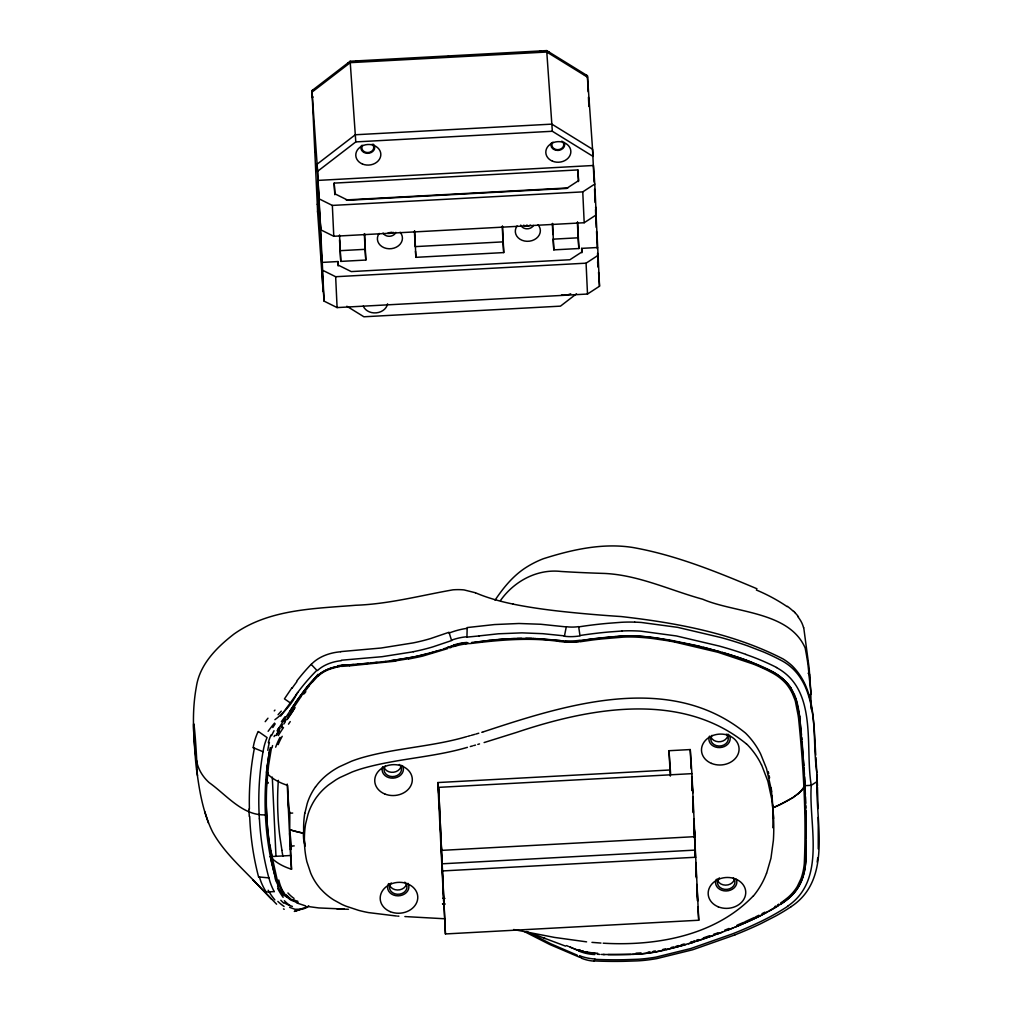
<?xml version="1.0" encoding="UTF-8"?>
<svg xmlns="http://www.w3.org/2000/svg" width="1012" height="1012" viewBox="0 0 1012 1012"><rect width="100%" height="100%" fill="white"/><g stroke="black" fill="none" stroke-linecap="round" stroke-linejoin="round"><path stroke-width="1.5" d="M806.222 840.858C806.109 855.583 806.804 871.142 799.733 884.577A54.104 44.427 -4 0 1 794.989 891.812A56.95 46.767 -4 0 1 785.249 901.034L780.935 904.058M811.131 709.058L810.764 691.006L807.981 664.618A479.055 393.377 -4 0 0 805.147 647.933C789.107 611.197 735.016 613.095 702.695 599.23C670.083 590.3 638.661 575.006 604.417 573.437A178.757 19.051 0.3 0 1 560.977 571.464C537.157 568.719 514.083 581.23 500.535 600.458M445.432 933.949L438.613 787.361L691.93 773.649L694.864 836.658L441.548 850.371L441.042 843.224L445.432 933.949L698.748 920.237L694.7 836.873M818.253 848.916L818.227 817.354M806.071 855.115L805.881 810.498M806.071 855.266L806.02 857.063A118.733 97.506 -4 0 1 804.059 873.04L803.705 874.153A75.634 62.111 -4 0 1 802.706 877.53A57.254 47.007 -4 0 1 795.04 891.838A58.519 48.045 -4 0 1 784.717 901.426A89.233 73.281 -4 0 1 782.036 903.324L781.479 903.691M268.231 772.662L266.472 772.751A56.406 32.182 -2.7 0 0 283.259 783.832L287.623 785.464L288.787 809.701A5.629 3.896 50.1 0 1 289.824 813.193L289.723 829.473M266.7 770.562C263.601 799.948 264.98 829.815 270.799 858.783M267.143 772.839L266.586 780.556A427.102 350.734 -3.9 0 0 266.169 804.489L266.864 818.809A425.483 349.38 -4.9 0 0 269.42 842.907M805.425 854.697L805.248 856.645M266.548 772.055L267.282 765.603M266.751 770.119L269.053 753.712M267.332 765.148L267.56 763.465M817.177 862.06L817.747 857.822M267.699 762.453L268.079 759.746M268.218 758.848L268.648 756.141M268.711 755.686L270.242 747.602M269.103 753.434L269.255 752.536M269.331 752.08L269.673 750.271M304.827 813.332L307.205 803.541A77.734 63.832 -4 0 1 315.491 786.868M271.469 747.805L268.522 765.692L266.826 784.123A427.102 350.734 -3.9 0 0 266.422 808.057L267.117 822.376A425.483 349.38 -4.9 0 0 269.862 847.752M766.577 873.331L770.954 858.252L773.37 840.428A286.56 235.315 -4 0 0 773.547 818.556L772.839 807.816L779.354 804.907M274.062 736.622L274.644 735.408M802.136 742.036L805.008 785.666L801.453 790.739L796.115 795.369M275.884 735.635L277.288 732.954M278.098 731.499L280.21 727.97M277.073 730.892L277.604 729.994M277.63 729.918L294.201 704.592M277.807 729.614L278.73 728.096M272.785 727.527L275.163 723.884M290.899 709.703L292 707.97M290.836 711.853L300.741 697.04M281.134 726.489L282.335 724.63M292.544 707.11L297.085 700.393M297.87 692.461L280.729 716.079M288.61 715.269L288.015 716.142M285.106 720.443L285.675 719.608M294.505 704.162L295.643 702.505M295.934 702.062L296.503 701.227M296.782 700.861L299.995 696.281M297.351 700.038L307.547 686.364L317.755 674.953M291.899 687.844L284.448 698.862L290.393 702.961M315.542 786.881L318.173 783.49A68.525 56.267 -4 0 1 327.686 774.294L331.329 771.612A78.809 64.705 -4 0 1 339.21 766.818L351.506 761.226A122.503 100.593 -4 0 1 361.082 757.963C395.641 747.868 432.124 746.818 466.671 736.622M300.387 695.737L301.171 694.662M495.07 600.129C503.571 587.453 513.489 575.309 526.569 567.137A89.575 73.547 -4 0 1 543.178 558.788C571.869 549.642 602.81 542.672 633.006 547.517C676.054 555.183 716.863 571.856 756.976 588.769M301.563 694.131L302.348 693.056M302.993 693.941L303.954 692.651M302.752 692.524L304.738 689.918M265.195 721.682L267.965 718.191M305.586 690.475L309.217 685.896M305.131 689.4L305.535 688.881A125.045 60.568 -70 0 1 309.065 684.529L316.541 676.218M753.345 895.86C715.421 935.695 656.295 946.309 603.215 943.197M319.197 209.75L317.553 210.977L323.195 291.646L317.604 171.306L311.962 90.637L350.152 61.239L546.695 50.6L587.415 75.736L593.057 156.405L552.337 131.269L355.794 141.908L317.604 171.306M808.917 696.42L810.979 694.042L809.17 668.35L803.73 627.63M312.151 682.404L317.743 676.269M317.249 204.399L319.235 202.16M274.252 710.892L274.96 710.108M792.522 797.836L799.847 792.333L804.325 786.944L805.008 785.628L804.553 776.799M801.238 790.954L798.278 793.661M312.063 92.067L350.241 62.655L546.796 52.029L587.517 77.165M576.473 293.822L560.471 306.143L363.915 316.781L346.838 306.244M783.794 900.769L787.842 897.568A54.914 45.085 -4 0 0 791.08 894.507L791.536 894.039A51.511 42.289 -4 0 0 794.774 890.218A52.599 43.2 -4 0 0 797.329 886.423L800.985 878.732A72.421 59.468 -4 0 0 802.617 873.381L802.959 872.028A102.604 84.249 -4 0 0 804.287 863.793C806.488 814.875 803.389 765.78 798.443 717.103M783.149 901.224L782.542 901.654A108.676 89.233 -4 0 1 780.606 902.97M794.078 796.798L795.103 796.09M787.576 906.221C826.994 879.668 808.348 824.008 811.27 785.325C804.692 747.324 818.341 689.982 776.482 667.591M791.22 906.6C833.433 878.694 814.635 819.884 817.089 778.683L817.165 779.708M780.884 904.083L762.175 914.81A288.863 237.2 -4 0 1 750.664 920.376L734.94 927.22M319.324 198.959L332.341 205.423L582.76 191.875L594.778 184.057L593.475 165.487L318.021 180.402L320.753 229.813L333.783 236.277L584.19 222.729L596.207 214.911L594.778 184.057M320.753 229.813L320.209 221.97L322.638 270.267L335.655 276.719L586.074 263.171L598.092 255.353L595.663 207.068L596.207 214.911M322.777 282.563L324.068 301.121L337.097 307.585L587.504 294.037L599.521 286.219L598.092 255.353M791.979 798.164L793.041 797.494M778.785 904.146L777.57 904.918M778.139 905.841L777.001 906.55M792.522 797.81L779.354 804.945M774.876 906.575L775.787 906.031M790.916 798.822L784.009 802.642A151.585 86.488 -2.7 0 1 772.826 807.829A291.646 239.49 -4 0 1 772.788 827.727M767.792 911.85L764.06 913.836M761.973 913.709L764.958 912.154M762.352 914.721L758.722 916.543A331.291 272.038 -4 0 1 737.647 926.069L727.501 930.205M758.962 915.24L755.534 916.91M754.345 917.467L744.781 921.869M743.58 922.4L737.027 925.208M732.954 928.029L716.863 934.24M724.718 930.154L728.994 928.472M734.876 934.924L692.625 949.787L656.914 958.579A167.22 137.316 -4 0 1 653.398 959.161L650.425 959.604A120.188 98.695 -4 0 1 637.307 960.881L623.847 961.311A368.33 302.461 -4 0 1 594.221 960.919L595.005 959.338A362.068 297.313 -4 0 0 624.126 959.73L637.37 959.287A113.913 93.534 -4 0 0 649.793 958.073L652.651 957.668A160.339 131.661 -4 0 0 656.016 957.112L690.854 948.522L732.536 933.861A365.661 300.273 -4 0 0 758.254 922.716A225.638 185.285 -4 0 0 787.69 906.347M308.534 906.221A163.957 79.012 -69.5 0 1 307.838 906.499L294.315 911.42L302.183 909.042M722.378 932.178L692.259 942.64L665.909 949.851M716.762 933.153L717.887 932.735M713.637 934.291L715.648 933.557M714.826 934.974L711.778 936.075M710.766 936.442L708.716 937.163M450.694 646.44L452.781 645.719M709.602 935.733L703.327 937.922M450.909 646.339L452.377 645.82A29.677 14.889 -25.5 0 1 453.376 645.428L453.616 645.416M450.277 646.592L448.189 647.275M451.478 647.275L449.733 647.882M707.704 937.517L703.606 938.921M447.203 647.617L448.594 647.161M447.759 647.452L444.407 648.591M447.81 648.54L422.674 656.092A214.987 176.455 -4 0 1 414.629 657.813L408.557 659.027M702.581 939.275L696.408 941.312M444.23 648.629L443.142 649.021M441.245 649.615L436.273 651.247M453.528 646.567L453.73 646.504A35.711 17.381 -25.2 0 1 455.564 646.073M696.623 940.148L698.394 939.566M437.665 650.83L435.274 651.564M693.448 941.16L694.839 940.73M537.815 51.852L536.815 52.118M539.409 51.346L540.775 50.916M435.552 651.5L416.096 656.497M693.777 942.159L688.489 943.791M690.677 942.033L692.069 941.603M483.356 731.84C565.657 704.668 669.577 671.298 745.528 733.093A98.227 80.656 -4 0 1 760.695 754.117L766.539 768.601L770.916 788.044M484.115 742.555L516.601 732.384C589.629 707.831 681.367 690.741 746.274 743.807M482.787 732.018L481.788 732.308M478.777 733.207L475.906 734.042M479.524 743.909L477.803 744.415M686.022 944.538L679.748 946.334M681.038 944.892L684.264 943.968M474.754 734.37L471.301 735.357M475.501 745.085L473.768 745.578M472.617 745.895L470.314 746.54M470.137 735.673L467.835 736.306M429.227 653.322L432.263 652.474A125.64 103.173 -4 0 0 435.274 651.551M676.079 946.258L678.559 945.587M678.66 946.637L655.257 952.001A138.846 114.014 -4 0 1 645.466 953.456L635.599 954.227M467.417 747.337C432.87 757.52 396.388 758.57 361.828 768.665A122.503 100.593 -4 0 0 352.252 771.941L339.956 777.52A81.466 66.893 -4 0 0 335.933 779.822L328.432 785.008A68.525 56.267 -4 0 0 318.919 794.192L316.288 797.595A77.734 63.832 -4 0 0 308.015 814.268L305.573 824.046A142.148 116.722 -4 0 0 304.511 843.907A143.742 118.037 -4 0 0 306.864 861.655L310.684 873.065A77.734 63.832 -4 0 0 320.475 888.776L323.46 891.838A68.525 56.28 -4 0 0 333.77 899.959L341.714 904.311A81.466 66.893 -4 0 0 345.927 906.157L358.691 910.383A122.503 100.593 -4 0 0 368.52 912.596L396.476 916.012M427.19 653.866L426.178 654.131A185.322 152.205 -4 0 1 421.055 655.384L410.708 657.547A291.608 239.287 -4 0 1 400.259 659.305L385.572 661.431M673.587 946.916L671.31 947.485M299.982 909.231L294.96 909.269L289.622 907.334M312.328 90.346L314.289 89.916M335.111 667.338L335.263 667.313A30.967 20.442 -4.6 0 1 337.553 666.883L338.109 666.781A29.98 19.607 -4.6 0 1 339.627 666.617M662.771 949.471L665.63 948.839M664.34 950.192L662.974 950.483A174.912 143.628 -4 0 1 653.385 952.33L642.291 953.785A96.848 79.531 -4 0 1 636.7 954.177L632.31 954.354M415.628 656.598L414.148 656.902M413.402 651.766L382.017 656.699L341.297 660.229M413.642 657.003L390.126 660.874M312.265 97.203L313.189 97.038M653.183 951.305L655.384 950.938M479.397 635.865L478.967 635.941M580.395 640.672L581.584 640.457M479.688 635.827L498.423 633.79L521.964 632.867L542.736 633.676L564.481 635.878L566.252 626.909L540.825 624.265L518.966 623.493L494.488 624.556L467.177 627.567L466.937 637.13L478.676 635.979M581.217 640.545L582.621 640.292M580.091 641.76L592.197 640.027A364.295 299.147 -4 0 1 602.304 638.876L623.455 637.105A87.778 72.08 -4 0 1 626.39 636.991L627.415 636.978A110.46 90.7 -4 0 1 630.046 636.965L632.677 636.991A135.886 111.586 -4 0 1 637.459 637.168L639.369 637.282A190.673 156.582 -4 0 1 653.588 638.648L666.895 640.609A333.011 273.442 -4 0 1 674.169 641.924L717.938 652.272L753.434 664.125A208.219 170.977 -4 0 1 760.86 667.262L762.428 667.971A157.923 129.688 -4 0 1 767.488 670.374L772.953 673.271A55.167 45.3 -4 0 1 786.387 684.061A53.294 43.769 -4 0 1 788.854 687.401A61.428 50.448 -4 0 1 792.371 693.498L794.863 699.659A89.423 73.433 -4 0 1 795.381 701.278L798.417 716.8M582.57 640.343L585.391 639.888M584 640.09L584.696 639.989M484.128 641.14L485.052 640.975M395.717 661.127L349.747 665.833M585.29 639.926L589.098 639.394M483.774 641.153L485.684 640.874M485.57 640.925L487.392 640.647M587.466 639.584L586.77 639.685M648.135 952.077L649.982 951.811M485.899 640.849L486.532 640.76M588.503 639.445L616.434 636.535M487 640.722L503.141 639.154M589.882 639.255L590.578 639.167M487.607 640.621L489.315 640.406M591.969 638.977L592.665 638.888M385.762 661.431L356.211 664.34M489.745 640.356L490.592 640.254M478.651 641.798L483.356 641.216L475.007 642.19M491.883 640.103L493.186 639.963M375.022 662.632L377.134 662.405M476.867 642.013L477.601 641.937M494.046 639.875L497.512 639.559M370.797 663.05L372.909 662.847M475.185 642.139L476.057 642.063M368.267 663.328L363.89 663.72M548.276 52.27L549.276 52.181M474.324 642.215L471.706 642.43M361.689 663.91L362.789 663.821M641.064 952.861L640.735 952.887A88.424 72.611 -4 0 1 638.559 953.051L636.029 953.177M498.385 639.483L506.86 638.926M466.658 643.771L468.379 643.657M341.158 665.352L342.22 665.276M360.601 663.998L357.312 664.264M341.436 666.389L349.38 665.858M471.023 643.468C500.409 639.888 530.149 637.307 559.649 641.481M355.111 664.429L355.984 664.327M340.664 651.614L381.031 648.034L413.275 642.886A166.727 136.949 -4 0 0 430.568 638.572L449.012 632.272L451.605 640.571L432.845 646.883A176.948 145.247 -4 0 1 413.377 651.69M617.737 636.409L616.333 636.51A383.131 314.605 -4 0 0 594.044 638.711M354.934 664.403L345.788 665.061M617.535 636.459L621.925 636.131A96.848 79.531 -4 0 1 627.516 635.915L638.698 636.168A174.912 143.628 -4 0 1 648.414 636.965L669.754 640.052L694.106 645.074M343.27 665.2L341.12 665.39A31.65 20.885 -4.6 0 0 337.565 665.807M353.871 664.492L351.746 664.631M470.744 643.493L469.201 643.594M618.433 636.358L621.229 636.168M343.043 665.238L345.396 665.048M343.536 665.175L344.333 665.124M457.032 644.492A35.306 16.761 -24.8 0 1 464.597 643.037A33.345 15.901 -24.9 0 1 466.621 642.835L467.987 642.683M344.687 665.137L346.458 664.985M349.102 664.808L346.332 665.023M622.114 631.007L608.895 631.994A362.068 297.313 -4 0 0 579.952 635.511L578.7 626.896M504.495 639.027L508.011 638.825M621.925 636.156L629.072 635.928M265.992 892.053L274.277 891.572M334.162 183.109L577.852 169.927L578.598 180.629L566.581 188.447L347.926 200.275L334.909 193.811L334.162 183.109L334.808 194.721M346.142 199.933L567.821 187.941M340.019 250.685L365.066 249.331L365.813 260.046L340.778 261.4L339.513 239.806M415.464 251.216L415.894 257.339L503.736 252.583L502.989 241.868L415.148 246.624L414.427 231.065M578.864 248.522L578.105 237.807L553.071 239.161L553.817 249.875L578.864 248.522L577.624 222.071M322.094 262.412L337.97 261.551L338.223 265.119L351.24 271.583L569.895 259.755L581.913 251.937L581.66 248.37L597.548 247.51M670.323 776.115L668.995 750.714L690.247 749.563L691.93 773.649M443.598 901.275L437.829 782.554L669.893 769.993M289.837 813.205L292.683 813.053M265.422 814.862C242.602 815.836 226.549 794.977 209.155 782.605C202.602 776.735 197.859 768.854 196.454 760.126M806.222 833.951L805.008 785.666L811.27 785.325L817.279 781.416L816.886 774.496M294.214 845.893L291.367 846.045L289.736 829.865M270.293 856.633A56.406 32.182 -2.7 0 0 287.155 867.689L291.519 869.321L290.545 855.507L270.368 856.607L274.695 875.241M442.004 863.805L695.32 850.093M442.497 870.94L695.813 857.24M507.607 638.888L514.185 638.559M509.099 638.8L510.592 638.736M510.959 638.711L512.477 638.648M512.844 638.635L513.59 638.61M634.613 954.265L633.208 954.329M513.957 638.597L517.916 638.471M514.678 638.572L515.412 638.547M632.513 954.354L604.543 954.518M516.854 638.471L527.707 638.382M518.384 638.458L521.673 638.382M347.736 63.086L349.659 63.048M337.16 909.13L344.143 909.054L318.793 907.941L308.534 906.575M525.772 638.332L528.631 638.395M630.172 635.928L630.716 635.941A138.846 114.014 -4 0 1 640.583 636.32L651.386 637.32M608.035 954.594L608.731 954.607A383.131 314.605 -4 0 0 631.108 954.392M528.466 638.357L533.893 638.496M529.377 638.37L532.084 638.445M298.034 902.337L296.427 902.198M604.834 954.531L601.394 954.43M603.139 954.493L603.835 954.506M341.36 909.08L348.482 909.295M634.752 622.14L637.75 622.253A167.22 137.316 -4 0 1 641.292 622.456L677.648 627.351L721.063 637.573A372.252 305.675 -4 0 1 748.146 646.035L763.174 651.842A196.745 161.553 -4 0 1 779.759 659.66C814.989 676.889 813.648 722.087 815.748 755.129M599.901 954.379L597.207 954.278M533.324 638.509L563.039 640.912M534.804 638.534L535.715 638.572M597.75 953.266L596.068 953.19M536.626 638.61L537.524 638.661M595.296 953.152L594.563 953.114M407.596 916.708L445.204 918.795M538.435 638.698L541.18 638.863M406.697 916.657L404.889 916.556M600.964 943.057L591.957 942.374M542.09 638.914L560.496 640.583M398.88 916.176L397.678 916.1M442.548 903.678L444.875 903.855M442.56 904.007L444.9 904.197M442.813 898.213L444.938 898.403M566.227 642.266L559.712 641.494M259.312 876.974L268.952 877.923A80.821 66.375 -4 0 0 274.227 891.585M586.58 941.856L554.551 937.428L513.628 929.522M584.519 75.23L587.023 75.495M561.42 640.697L564.658 641.089M652.424 637.446L655.548 637.838M656.674 637.965L699.355 646.326M296.099 902.135L290.735 900.022L285.612 896.063M356.072 60.91L357.653 61.239M695.155 645.327L697.255 645.82M698.596 646.111L701.442 646.832M701.253 646.757L724.971 653.183A331.291 272.038 -4 0 1 746.831 660.393L758.051 664.833M703.53 647.351L720.114 651.791M305.611 905.892L296.655 902.906M722.176 652.386L738.456 657.484A288.863 237.2 -4 0 1 750.411 661.785L773.219 672.158A57.924 47.564 -4 0 1 790.802 687.717M580.382 950.192L579.016 949.661M534.437 934.456L565.556 946.131M543.545 937.909L545.164 938.541M581.217 957.883L579.357 956.036M475.425 592.754L464.053 589.92A57.671 26.084 -22.5 0 0 453.034 589.819C420.752 595.461 388.836 604.088 355.807 605.252C314.441 608.655 269.129 609.047 233.949 634.081C216.783 647.351 199.743 664.315 196.366 686.743C192.128 709.627 193.014 733.156 195.746 756.154M579.522 950.951L575.765 949.446M579.408 957.175L549.769 944.5L524.608 931.71M578.813 950.673L577.89 950.293M577.295 955.214L550.692 943.728L526.733 931.508M577.65 950.205L570.363 947.207M253.304 747.716L263.082 751.726A80.821 66.375 -4 0 1 267.067 737.558L258.528 731.613M573.893 948.674L574.829 949.054M572.02 947.902L572.956 948.295M569.199 946.726L571.084 947.51M566.48 945.575L568.415 946.397M294.087 900.516L293.404 900.225M284.22 909.282L283.449 908.89M808.095 673.246L809.587 674.144L809.739 684.264M289.786 898.087L288.053 896.721M276.605 904.209L252.81 879.656L271.507 899.213M286.586 896.961L284.714 895.165M283.474 902.932L280.805 900.263M265.865 781.277L268.041 783.313M286.927 895.721L285.662 894.481M265.878 780.467L268.028 782.529M793.75 611.311L795.192 612.766M258.047 885.045C242.184 868.207 224.133 852.61 212.71 832.168C202.995 812.725 199.377 790.903 196.619 769.563L197.517 775.546M283.815 892.356L282.31 890.294M281.918 891.812L281.235 890.838M790.587 687.818L796.102 699.482L799.619 716.294M281.083 888.346L280.311 886.967M761.543 764.794L767.868 781.226L771.663 798.759A291.646 239.49 -4 0 1 773.56 818.531M794.192 694.472C789.056 681.81 777.469 673.423 765.338 668.097A182.16 149.574 -4 0 0 758.051 664.833M278.616 883.349L278.426 882.894A73.977 60.265 -29.8 0 1 277.794 881.363L277.819 881.3A79.581 65.084 -24.9 0 1 277.022 879.099L270.065 847.727M276.44 881.098L272.544 866.753M204.778 811.7L208.447 822.984M275.631 878.593L274.771 875.544M768.222 771.549L768.703 773.611M272.342 865.88L271.444 861.895M271.355 861.452L270.887 859.226M769.158 775.723L769.601 777.861M271.823 855.203L270.925 850.548M281.918 850.244L279.869 836.747A423.75 347.964 -4 0 1 278.186 818.872L277.832 811.713A418.563 343.7 -4 0 1 278.351 780.328M269.812 844.16L270.697 849.27M196.442 760.961L196.834 763.276M799.404 714.573L801.529 735.167M771.22 788.158L771.65 791.827M799.632 716.445L803.895 765.603M801.732 737.457L801.934 739.747M772.004 795.596L772.308 799.493M817.19 780.227L817.468 785.805M691.677 776.495L692.828 792.94M694.864 836.658L694.358 829.524L694.561 833.926M697.85 900.958L696.762 884.437M697.369 900.667L696.787 890.206M697.799 906.689L698.748 920.237M668.995 750.714L670.678 774.8M598.547 272.304L599.521 286.219M597.599 261.766L597.928 266.472M546.695 50.6L552.337 131.269M448.417 55.913L448.518 57.342M437.829 782.554L438.575 793.256M350.152 61.239L355.794 141.908M314.757 150.801L314.858 152.23M304.738 813.332A142.161 116.734 -4 0 0 303.764 833.192L304.46 843.945M318.072 190.598L317.705 185.474L320.336 238.718L318.704 202.084M815.9 757.482L817.063 777.026M318.072 190.749L318.679 201.717M804.034 767.994L804.173 770.195M804.312 772.396L804.439 774.597M259.35 818.822L259.009 811.561A420.537 345.32 -4 0 1 263.019 751.714M249.281 816.52L248.939 809.094M816.836 772.649C811.662 737.027 820.099 693.701 792.219 665.858A64.781 53.193 -4 0 0 783.01 658.913C733.08 633.246 676.522 622.848 621.166 616.548A205.537 25.97 2.4 0 1 563.026 611.577A205.196 42.377 0 0 1 513.122 604.126M577.852 169.927L578.497 181.54M303.625 839.403L303.258 832.281M288.787 809.701L287.965 796.634L288.053 800.176M289.596 833.395L290.608 849.878L290.596 848.701A5.629 3.656 46.5 0 0 291.342 846.032M805.008 785.666L805.375 794.496M691.892 779.556L692.398 790.511M692.689 796.773L693.422 812.434M693.713 818.695L695.459 856.266M695.75 862.515L696.471 878.176M690.247 749.563L691.145 768.842M691.727 781.365L692.157 790.764M692.739 803.288L693.182 812.674M693.764 825.197L694.346 837.721M694.713 845.551L695.219 856.506M695.725 867.461L696.167 876.86M594.082 182.084L592.564 149.27L551.844 124.134L355.288 134.76L317.11 164.172L322.701 284.511M594.575 189.067L595.031 202.4M595.524 209.547L596.194 227.409M596.549 231.419L597.346 248.8M597.561 253.304L598.218 267.37M587.415 75.736L588.162 91.763M588.453 97.215L588.883 106.475M582.76 191.875L584.19 222.729M586.074 263.171L587.504 294.037M581.66 248.37L581.862 252.772M577.384 222.248L578.105 237.807M552.59 223.424L553.817 249.875M552.35 223.601L552.856 234.493M502.509 226.131L503.736 252.583M502.268 226.321L502.989 241.868M414.667 230.888L415.894 257.339M438.613 787.361L441.548 850.371M364.586 233.595L365.813 260.046M364.345 233.785L365.066 249.331M339.539 234.948L340.778 261.4M337.97 261.551L338.172 265.954M332.341 205.423L333.783 236.277M335.655 276.719L337.097 307.585M322.638 270.267L324.068 301.121M311.962 90.637L317.654 212.406M287.231 784.085L290.545 855.507M272.291 777.102L275.972 856.304M290.596 848.701L291.519 869.321M817.443 787.096L818.076 808.575M805.463 796.697L805.678 803.326M772.586 804.932L772.675 807.614M805.754 805.716L805.818 808.107M806.222 836.254L806.222 838.556M305.131 846.07A142.161 116.734 -4 0 1 303.764 833.23A94.217 53.762 -2.7 0 1 289.71 829.688A93.926 53.598 -2.7 0 0 303.726 833.218M770.942 788.044A291.646 239.49 -4 0 1 772.814 807.816M407.988 883.324A10.664 8.754 -4 0 1 398.108 895.835A10.664 8.754 -4 0 1 388.595 883.577M402.523 765.641A10.664 8.754 -4 0 1 393.175 778.139A10.664 8.754 -4 0 1 382.726 766.704M736.319 879.251A10.664 8.754 -4 0 1 726.085 890.977A10.664 8.754 -4 0 1 716.154 879.529M729.285 735.079A10.664 8.754 -4 0 1 719.937 747.577A10.664 8.754 -4 0 1 709.488 736.154M766.489 873.305A98.227 80.656 -4 0 1 753.459 895.924M746.388 743.731A98.227 80.656 -4 0 1 761.441 764.819M387.571 303.815A12.536 10.297 -4 0 1 376.249 312.86A12.536 10.297 -4 0 1 363.27 306.092M373.428 144.235A6.894 5.667 -4 0 1 372.694 151.534A6.894 5.667 -4 0 1 363.852 152.382A6.894 5.667 -4 0 1 361.562 145.386M564.139 142.363A6.894 5.667 -4 0 1 558.093 150.446A6.894 5.667 -4 0 1 551.325 143.046M570.679 293.771A12.536 10.297 -4 0 1 561.521 295.023M527.315 225.183A5.958 4.896 -4 0 1 526.468 225.183M391.454 232.229A5.958 4.896 -4 0 1 388.962 232.659M533.526 225.423A6.894 5.667 -4 0 1 526.872 228.813A6.894 5.667 -4 0 1 520.737 225.069M538.055 224.803A12.536 10.297 -4 0 1 536.423 238.313A12.536 10.297 -4 0 1 519.978 239.211A12.536 10.297 -4 0 1 517.094 225.942M530.478 225.145A6.894 5.667 -4 0 1 523.533 225.233M395.869 232.355A6.894 5.667 -4 0 1 389.633 236.277A6.894 5.667 -4 0 1 383.055 233.038M400.132 232.267A12.536 10.297 -4 0 1 398.5 245.777A12.536 10.297 -4 0 1 382.055 246.662A12.536 10.297 -4 0 1 379.171 233.405M393.149 232.292A6.894 5.667 -4 0 1 387.52 233.304M372.15 144.21A5.958 4.896 -4 0 1 372.264 150.788A5.958 4.896 -4 0 1 364.307 151.686A5.958 4.896 -4 0 1 362.675 145.273M561.875 141.111A5.958 4.896 -4 0 1 562.381 147.841A5.958 4.896 -4 0 1 554.222 148.764A5.958 4.896 -4 0 1 552.932 142.123M268.876 877.935A420.537 345.32 -4 0 1 259.426 818.822M791.232 906.613A196.745 161.553 -4 0 1 775.445 916.164L761.037 923.564A372.252 305.675 -4 0 1 734.864 934.898M594.234 961.147A25.566 16.002 6.3 0 1 581.483 958.2M266.181 891.964A80.631 65.755 -7.2 0 1 259.426 876.949M274.847 899.921A78.354 65.438 -73.1 0 1 268.18 890.244M258.617 877.126A414.591 340.74 -8.2 0 1 249.711 816.494M292.379 906.398A31.524 15.522 43.4 0 1 284.005 902.742M284.068 906.436A49.424 34.56 74.9 0 1 277.857 901.401M309.002 906.157A169.308 80.1 -69 0 1 307.167 907.018M307.104 907.372A167.473 78.797 -68.6 0 1 302.133 909.333M290.014 905.55A45.629 29.639 80.3 0 1 284.385 900.718M283.12 897.315A78.063 58.342 -80.8 0 1 277.642 888.372M594.993 958.996A31.802 19.506 6.8 0 1 579.61 955.745M278.3 885.753A76.71 62.858 -21.7 0 1 275.213 878.745M281.69 892.04A57.216 46.261 -36.8 0 1 277.541 886.234M284.233 895.822A50.309 38.254 -63.9 0 1 281.222 892.673M579.75 950.42A31.967 19.443 7.5 0 0 592.804 953.481A33.991 21.556 6.7 0 0 594.942 953.683M513.198 604.113A257.124 93.876 -10.3 0 1 475.4 592.754M634.752 622.152A120.188 98.695 -4 0 0 621.57 622.279L608.136 623.303A368.33 302.461 -4 0 0 578.7 626.883M578.7 626.63A25.566 12.878 -10.7 0 1 566.429 626.694M756.356 590.009A135.178 101.579 17.5 0 1 787.146 606.631M787.425 606.34A65.16 50.195 16.7 0 1 793.522 611.463M795.078 612.829A44.819 35.395 14.8 0 1 798.481 616.776M798.076 616.978A33.788 26.944 13.7 0 1 803.541 627.655M253.177 747.716A80.631 66.539 -7.3 0 1 258.149 731.499M268.117 731.322A78.354 36.318 -38.5 0 1 274.543 723.074M249.407 809.069A414.591 339.172 -8.1 0 1 254.455 747.817M296.921 693.245A31.524 12.448 -45.6 0 1 274.91 719.684M278.072 714.7A49.424 4.921 -47.2 0 1 281.285 711.132M296.63 681.228A169.308 83.996 -71 0 1 311.152 664.353M340.677 651.779A37.343 25.009 -4.3 0 0 311.241 664.441L316.845 670.336A169.244 82.061 -70 0 0 302.575 686.212A163.957 80.492 -70.3 0 0 297.832 692.334M292.063 688.249A167.473 83.92 -71.3 0 1 296.807 681.772M449.088 633.044A41.77 17.849 -24.3 0 1 466.608 628.414M317.452 670.577A31.359 19.886 -6.5 0 1 341.335 660.697M281.399 721.645A45.629 6.363 -52.3 0 1 285.055 716.698M278.3 735.572A78.063 30.385 -47.5 0 1 283.486 727.565M579.977 635.89A31.802 16.42 -11.4 0 1 564.177 636.219M622.114 630.982A113.913 93.534 -4 0 1 634.587 630.868L637.459 630.969A160.339 131.661 -4 0 1 640.874 631.159L676.332 635.941L719.165 646.035A365.661 300.273 -4 0 1 745.781 654.347M745.73 654.448A225.638 185.285 -4 0 1 776.583 667.465M451.605 640.128A35.724 16.407 -25 0 1 467.228 636.75M267.8 750.335A76.71 60.872 -20.5 0 1 269.407 742.428M268.319 742.732A57.216 42.251 -32 0 1 270.988 734.978M271.583 735.673A50.309 28.07 -46 0 1 274.037 730.74M318.122 675.548A31.005 20.291 -6.5 0 1 337.742 666.478M452.781 645.681A28.64 14.383 -25.5 0 1 454.034 645.276M454.072 644.922A35.521 17.356 -25.2 0 1 466.937 642.443M578.181 641.595A31.967 16.622 -12.1 0 1 564.468 641.709M580.433 641.228A33.991 16.787 -11 0 1 578.181 641.545M580.078 641.266A31.701 15.142 -10.9 0 1 567.441 641.912M567.175 642.253A30.651 15.572 -11.6 0 1 566.353 642.19M465.571 643.771A33.687 16.192 -25.2 0 1 466.734 643.657M455.881 645.947A35.711 16.875 -24.7 0 1 465.431 643.999M452.25 646.769A35.951 17.685 -25.3 0 1 453.54 646.326M408.481 658.686A303.296 248.75 -4 0 1 395.667 660.785M339.83 666.377A35.686 24.048 -4.6 0 1 341.423 666.212M319.109 675.257A30.917 20.48 -4.5 0 1 335.225 667.616M318.261 675.548A29.626 19.974 -4 0 1 318.654 675.181M318.097 676.408A28.678 18.406 -7.8 0 1 318.616 675.902M309.153 685.63A133.786 64.996 -71 0 1 312.088 682.139M304.22 693.789A144.248 61.732 -68 0 1 305.839 691.639M300.69 696.851A173.204 77.469 -68.9 0 1 302.942 693.751M292.645 710.905A27.754 5.642 -53.7 0 1 290.988 713.523M289.963 713.877A28.209 3.909 -54.7 0 1 289.179 715.067M294.618 707.869A31.587 1.176 -55.7 0 1 286.611 719.848M284.498 721.05A34.155 2.998 -55.9 0 1 284.941 720.392M283.79 724.073A37.128 3.365 -55.9 0 1 285.422 721.619M281.64 727.729A45.666 10.866 -54.6 0 1 282.5 726.376M278.123 732.89A48.538 21.189 -50.6 0 1 278.92 731.486M278.148 744.642A56.242 33.004 -44.8 0 1 282.209 736.319M271.962 747.805A73.243 56.077 -27.6 0 1 272.57 745.566M280.197 887.043A63.667 51.612 -34.2 0 1 278.414 883.451M282.209 890.383A53.497 42.34 -48.9 0 1 280.956 888.447M285.257 895.089A48.968 36.305 -69.5 0 1 283.297 893.052M288.091 896.556A51.055 33.307 89.9 0 1 286.991 895.557M291.443 899.44A39.898 24.731 84 0 1 289.761 898.365M292.987 900.402A35.698 21.328 79.9 0 1 291.582 899.693M583.507 951.153A32.131 20.139 6.9 0 1 582.216 950.761M587.428 952.178A31.6 19.962 6.8 0 1 585.455 951.735M593.551 952.937A31.549 19.974 6.8 0 1 587.504 952.09M594.55 952.887A31.853 20.215 6.7 0 1 593.702 952.823M282.917 856.228A391.707 321.867 -5 0 1 281.817 850.257M727.995 734.079A8.779 7.21 -4 0 1 720.81 741.606A8.779 7.21 -4 0 1 710.917 737.027M734.535 878.998A8.779 7.21 -4 0 1 725.604 885.146A8.779 7.21 -4 0 1 717.179 878.922M776.432 906.891A182.16 149.574 -4 0 1 769.487 910.926M594.79 954.556A31.815 20.468 6.8 0 1 579.281 951.242M297.794 901.224A29.702 15.231 60.3 0 1 293.429 899.706M294.049 898.428A41.732 24.199 75.9 0 1 287.914 892.951M285.675 895.278A49.107 35.635 -74.5 0 1 282.437 891.18M282.259 890.117A63.364 49.892 -51.9 0 1 278.755 880.01M794.382 694.422A109.739 90.119 -4 0 1 799.252 714.586M580.18 640.216A31.815 15.382 -10.9 0 1 565.455 640.76M453.578 645.884A36.002 16.989 -24.8 0 1 456.931 644.897M319.134 674.359A31.334 20.227 -4.6 0 1 341.221 666.073M317.477 674.84A25.275 16.546 -6.5 0 1 318.034 674.308M290.57 710.335A26.489 6.034 -53 0 1 290.001 711.234M294.96 707.628A29.702 5.566 -53.8 0 1 287.244 719.405M288.483 724.162A41.732 2.113 -55.7 0 1 290.229 721.594M276.643 735.155A49.107 22.327 -49.9 0 1 279.54 730.031M275.669 747.198A63.364 41.302 -40.7 0 1 280.033 737.356M726.35 734.143A8.779 7.21 -4 0 1 725.832 743.719A8.779 7.21 -4 0 1 714.219 744.693A8.779 7.21 -4 0 1 711.98 735.344M733.396 877.923A8.779 7.21 -4 0 1 731.878 887.587A8.779 7.21 -4 0 1 720.089 887.524A8.779 7.21 -4 0 1 719.355 877.859M399.36 764.49A8.779 7.21 -4 0 1 399.209 774.142A8.779 7.21 -4 0 1 387.507 775.281A8.779 7.21 -4 0 1 385.256 765.844M401.233 765.287A8.779 7.21 -4 0 1 393.63 772.232A8.779 7.21 -4 0 1 384.143 767.539M404.838 882.173A8.779 7.21 -4 0 1 404.471 892.015A8.779 7.21 -4 0 1 392.504 892.66A8.779 7.21 -4 0 1 391.227 882.907M406.457 884.324A8.779 7.21 -4 0 1 397.45 890.003A8.779 7.21 -4 0 1 389.24 883.906M718.178 906.79A18.811 15.446 -4 0 0 745.73 891.901A18.811 15.446 -4 0 0 716.939 880.073A18.811 15.446 -4 0 0 718.178 906.79M711.512 763.415A18.811 15.446 -4 0 0 739.064 748.526A18.811 15.446 -4 0 0 710.272 736.685A18.811 15.446 -4 0 0 711.512 763.415M390.215 911.66A18.811 15.446 -4 0 0 417.766 896.771A18.811 15.446 -4 0 0 388.975 884.931A18.811 15.446 -4 0 0 390.215 911.66M384.75 793.965A18.811 15.446 -4 0 0 412.301 779.088A18.811 15.446 -4 0 0 383.51 767.248A18.811 15.446 -4 0 0 384.75 793.965M362.46 164.033A12.536 10.297 -4 0 0 380.828 154.115A12.536 10.297 -4 0 0 361.626 146.221A12.536 10.297 -4 0 0 362.46 164.033M552.476 161.174A12.536 10.297 -4 0 0 570.844 151.243A12.536 10.297 -4 0 0 551.654 143.362A12.536 10.297 -4 0 0 552.476 161.174M193.861 735.117A23.2 0.696 86.2 0 0 196.796 770.069A23.2 0.696 86.2 0 0 195.101 735.61A23.2 0.696 86.2 0 0 193.861 735.117"/></g></svg>
